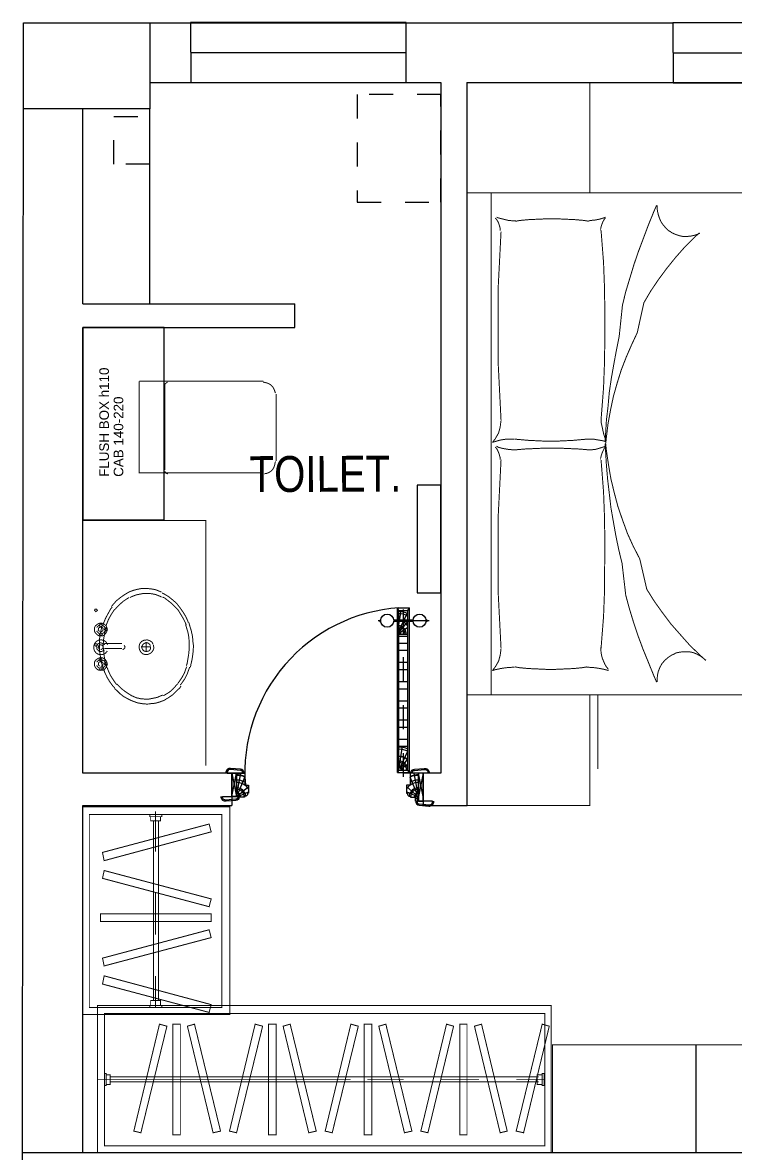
# Model space of a CAD drawing. Header units: metres. Extents: x 190.7 to 215.7, y -121.3 to -111.6.
# Drawn here: x 190.71 to 193.686, y -117.067 to -112.342 of the extents above; entities that cross this region are included whole.
import ezdxf

# ---------------------------------------------------------------- set-up
doc = ezdxf.new("R2010")
doc.units = ezdxf.units.M
doc.header["$LTSCALE"] = 0.4
doc.header["$MEASUREMENT"] = 0
for name, pattern in [('CENTER', [2, 1.25, -0.25, 0.25, -0.25]), ('DASHDOT2', [0.5, 0.25, -0.125, 0, -0.125]), ('DASHED2', [0.375, 0.25, -0.125])]:
    doc.linetypes.add(name, pattern=pattern)
for name, color, linetype in [('1wall', 1, 'Continuous'), ('2furni', 3, 'Continuous'), ('3door', 5, 'Continuous'), ('ISLAK', 6, 'Continuous'), ('Windows', 4, 'Continuous')]:
    doc.layers.add(name, color=color, linetype=linetype)
doc.styles.add('HELV', font='HELV')

# ---------------------------------------------------------------- blocks, each defined once
blk = doc.blocks.new('olu')
at = {"layer": '2furni', "const_width": 0.00409}
for points in [[(66.3992, 118.9793), (66.3837, 118.9759), (66.3751, 118.9724), (66.3665, 118.9673), (66.3596, 118.9604), (66.3545, 118.9519), (66.351, 118.9432), (66.3475, 118.933)], [(66.3992, 118.9793), (66.3837, 118.9759), (66.3751, 118.9724), (66.3665, 118.9673), (66.3596, 118.9604), (66.3545, 118.9519), (66.351, 118.9432), (66.3475, 118.933)], [(66.9165, 118.9827), (66.9165, 118.5995), (66.3974, 118.5995)], [(66.3974, 118.9827), (66.9165, 118.9827)], [(66.3974, 118.9827), (66.7927, 118.9827)], [(66.8099, 118.9638), (66.8082, 118.9724), (66.7979, 118.9793)], [(66.8099, 118.9673), (66.8099, 118.6115)], [(66.3441, 118.6493), (66.3441, 118.9294)], [(66.3441, 118.6493), (66.3441, 118.9294)], [(66.3475, 118.6476), (66.351, 118.6322), (66.3545, 118.6218), (66.3596, 118.6133), (66.3665, 118.6063), (66.3751, 118.6012), (66.3837, 118.5978), (66.394, 118.596)], [(66.3475, 118.6476), (66.351, 118.6322), (66.3545, 118.6218), (66.3596, 118.6133), (66.3665, 118.6063), (66.3751, 118.6012), (66.3837, 118.5978), (66.394, 118.596)], [(66.7927, 118.5995), (66.3974, 118.5995)], [(66.7962, 118.596), (66.8031, 118.5978), (66.8099, 118.6063)]]:
    blk.add_lwpolyline(points, dxfattribs=at)
blk = doc.blocks.new('WC_CAB_NOTE')
at = {"style": 'HELV'}
for s, p in [('FLUSH BOX h110', (0, 0)), ('CAB 140-220', (0.06, 0))]:
    blk.add_text(s, height=0.04, rotation=90, dxfattribs=at).set_placement(p)

msp = doc.modelspace()

# ---------------------------------------------------------------- hatches: boundary and pattern name
at = {"layer": '1wall'}
h = msp.add_hatch(dxfattribs=at)
h.set_pattern_fill('WOOD2', color=1, scale=0.01, style=0)
h.set_pattern_definition([(108.4349, (-233.57427, -111.334826), (-0.009999984, 0.0200000043), [0.00379473, -0.02782804]), (139.3987, (-233.5754701, -111.331226), (-0.0599999902, 0.0500000042), [0.00184391, -0.09035154]), (136.8476, (-233.56687015, -111.33002596), (-0.1499999754, 0.1400000283), [0.00438634, -0.21493078]), (109.9831, (-233.57007015, -111.32702596), (-0.0299999945, 0.0800000066), [0.00234094, -0.11470606]), (90, (-233.57087, -111.334826), (-0.01, 0.01), [0.002, -0.008]), (118.4429, (-233.57087015, -111.33282596), (0.0699999384, -0.1300000377), [0.00545894, -0.26748794]), (84.2894, (-233.5734701, -111.328026), (-0.0100000131, -0.0899999942), [0.00200998, -0.09848878]), (129.8056, (-233.5732701, -111.326026), (0.0400000243, -0.0499999806), [0.00156205, -0.07654045])])
h.paths.add_polyline_path([(191.6147, -115.5731), (191.6027, -115.5731), (191.6027, -115.5755), (191.6147, -115.5755)])
h = msp.add_hatch(dxfattribs=at)
h.set_pattern_fill('WOOD2', color=1, scale=0.01, style=0)
h.set_pattern_definition([(71.5651, (-150.3911226, -111.334826), (0.009999984, 0.0200000043), [0.00379473, -0.02782804]), (40.6013, (-150.3899226, -111.331226), (0.0599999902, 0.0500000042), [0.00184391, -0.09035154]), (43.1524, (-150.3985226, -111.33002596), (0.1499999754, 0.1400000283), [0.00438634, -0.21493078]), (70.0169, (-150.3953226, -111.32702596), (0.0299999945, 0.0800000066), [0.00234094, -0.11470606]), (90, (-150.394523, -111.334826), (0.01, 0.01), [0.002, -0.008]), (61.5571, (-150.3945226, -111.33282596), (-0.0699999384, -0.1300000377), [0.00545894, -0.26748794]), (95.7106, (-150.3919226, -111.328026), (0.0100000131, -0.0899999942), [0.00200998, -0.09848878]), (50.1944, (-150.3921226, -111.326026), (-0.0400000243, -0.0499999806), [0.00156205, -0.07654045])])
h.paths.add_polyline_path([(192.3507, -115.5731), (192.3627, -115.5731), (192.3627, -115.5955), (192.3507, -115.5955)])

# ---------------------------------------------------------------- linework, layer by layer
at = {"layer": '1wall', "color": 1}
for p, q in [((190.7098, -117.1732), (190.7131, -112.3428)), ((190.7131, -112.3428), (193.4254, -112.3436)), ((191.2409, -112.3428), (191.2409, -112.7031)), ((191.2409, -112.5931), (192.4565, -112.5931)), ((192.5665, -112.5931), (196.77, -112.5931)), ((191.2409, -112.7031), (190.7129, -112.703)), ((190.9609, -115.4781), (190.9609, -113.6167)), ((191.5827, -115.4781), (191.5827, -115.6134)), ((191.5827, -115.4781), (191.6027, -115.5755)), ((191.5827, -115.5755), (191.6027, -115.4781)), ((192.3827, -115.4781), (192.3627, -115.5755)), ((192.3827, -115.5755), (192.3627, -115.4781)), ((192.383, -115.6134), (192.383, -115.4781)), ((190.9609, -117.0631), (190.9609, -115.6134)), ((190.7098, -117.0631), (193.3308, -117.063)), ((193.3308, -117.063), (194.922, -117.0637))]:
    msp.add_line(p, q, dxfattribs=at)
at = {"layer": '1wall'}
for p, q in [((192.4565, -112.5931), (192.4565, -115.4781)), ((192.5665, -115.6134), (192.5665, -112.5931)), ((190.9609, -113.5167), (190.9609, -112.7031)), ((191.2409, -113.5167), (191.2409, -112.7031)), ((190.9609, -113.5167), (191.8465, -113.5167)), ((191.8465, -113.6167), (191.8465, -113.5167)), ((190.9609, -113.6167), (191.8465, -113.6167)), ((191.6377, -115.4781), (190.9609, -115.4781)), ((192.4565, -115.4781), (192.2997, -115.4781)), ((190.9609, -115.6134), (191.5827, -115.6134)), ((192.383, -115.6134), (192.5665, -115.6134))]:
    msp.add_line(p, q, dxfattribs=at)
at = {"layer": '1wall', "linetype": 'DASHED2'}
for p, q in [((191.0909, -112.934), (191.0909, -112.734)), ((191.0909, -112.734), (191.2409, -112.734)), ((191.2409, -112.934), (191.0909, -112.934))]:
    msp.add_line(p, q, dxfattribs=at)
at = {"layer": '1wall', "color": 1, "linetype": 'ByBlock'}
for p, q in [((191.6058, -115.5609), (191.6205, -115.4781)), ((191.6079, -115.5656), (191.6377, -115.4944)), ((192.3575, -115.5656), (192.3277, -115.4944)), ((192.3596, -115.5609), (192.3448, -115.4781)), ((191.6151, -115.5725), (191.6527, -115.5556)), ((191.6159, -115.5666), (191.6527, -115.5343)), ((192.3495, -115.5666), (192.3127, -115.5343)), ((192.3503, -115.5725), (192.3127, -115.5556))]:
    msp.add_line(p, q, dxfattribs=at)
at = {"layer": '1wall', "color": 1}
for points in [[(191.6331, -115.4781), (191.6331, -115.4745, 0.399878), (191.6195, -115.4616), (191.5783, -115.4582, 0.429068), (191.5586, -115.4736), (191.5586, -115.4781)], [(192.3323, -115.4781), (192.3323, -115.4745, -0.399878), (192.3458, -115.4616), (192.3871, -115.4582, -0.429068), (192.4068, -115.4736), (192.4068, -115.4781)], [(191.6137, -115.5755), (191.6137, -115.5791, -0.399878), (191.6002, -115.592), (191.559, -115.5954, -0.429068), (191.5392, -115.58), (191.5392, -115.5755)], [(192.3517, -115.5955), (192.3517, -115.5991, 0.399878), (192.3652, -115.612), (192.4064, -115.6154, 0.429068), (192.4262, -115.6), (192.4262, -115.5955)]]:
    msp.add_lwpolyline(points, format="xyb", dxfattribs=at)
for points in [[(191.6281, -115.4781), (191.6281, -115.4746, 0.402433), (191.6194, -115.4666), (191.5777, -115.4631, 0.427265), (191.5636, -115.4738), (191.5636, -115.4781)], [(192.3373, -115.4781), (192.3373, -115.4746, -0.402433), (192.346, -115.4666), (192.3876, -115.4631, -0.427265), (192.4018, -115.4738), (192.4018, -115.4781)], [(191.6147, -115.5781), (191.6147, -115.5731), (191.6027, -115.5731), (191.6027, -115.5731), (191.6027, -115.4781), (191.6377, -115.4781), (191.6377, -115.5281), (191.6527, -115.5281), (191.6527, -115.5611), (191.6491, -115.5611), (191.6491, -115.5686), (191.6476, -115.5686, -0.414214), (191.6432, -115.573), (191.6432, -115.5745), (191.6357, -115.5745), (191.6357, -115.5781)], [(192.3507, -115.5781), (192.3507, -115.5731), (192.3627, -115.5731), (192.3627, -115.5731), (192.3627, -115.4781), (192.3277, -115.4781), (192.3277, -115.5281), (192.3127, -115.5281), (192.3127, -115.5611), (192.3162, -115.5611), (192.3162, -115.5686), (192.3178, -115.5686, 0.414214), (192.3222, -115.573), (192.3222, -115.5745), (192.3297, -115.5745), (192.3297, -115.5781)], [(191.6087, -115.5755), (191.6087, -115.5789, -0.402433), (191.6, -115.587), (191.5584, -115.5904, -0.427265), (191.5442, -115.5797), (191.5442, -115.5755)], [(192.3567, -115.5955), (192.3567, -115.5989, 0.402433), (192.3654, -115.607), (192.407, -115.6104, 0.427265), (192.4212, -115.5997), (192.4212, -115.5955)]]:
    msp.add_lwpolyline(points, format="xyb", close=True, dxfattribs=at)
for points in [[(191.5827, -115.4781), (191.6027, -115.4781), (191.6027, -115.5755), (191.5827, -115.5755)], [(192.3827, -115.4781), (192.3627, -115.4781), (192.3627, -115.5955), (192.3827, -115.5955)], [(191.6147, -115.5731), (191.6027, -115.5731), (191.6027, -115.5755), (191.6147, -115.5755)], [(192.3507, -115.5731), (192.3627, -115.5731), (192.3627, -115.5955), (192.3507, -115.5955)]]:
    msp.add_lwpolyline(points, close=True, dxfattribs=at)
at = {"layer": '1wall', "color": 1, "linetype": 'ByBlock'}
msp.add_circle((192.3271, -115.4756), 0.00245, dxfattribs=at)
at = {"layer": '1wall', "color": 1}
msp.add_arc((192.3271, -115.4756), 0.6894, 93.8097, -175.6367, dxfattribs=at)
at = {"layer": '1wall', "color": 1, "linetype": 'ByBlock'}
for centre, radius, start, end in [((191.6027, -115.5781), 0.0927, 67.8233, 90), ((191.6027, -115.5781), 0.0907, 67.3068, 90), ((191.6027, -115.5781), 0.071, 60.4826, 90), ((192.3627, -115.5781), 0.0927, 90, 112.1767), ((192.3627, -115.5781), 0.0907, 90, 112.6932), ((192.3627, -115.5781), 0.071, 90, 119.5174), ((191.6027, -115.5781), 0.0607, 34.5517, 90), ((191.6027, -115.5781), 0.0388, 5.2476, 90), ((191.6027, -115.5781), 0.0329, 0, 90), ((192.3627, -115.5781), 0.0607, 90, 145.4483), ((192.3627, -115.5781), 0.0388, 90, 174.7524), ((192.3627, -115.5781), 0.0329, 90, -180), ((191.6027, -115.5781), 0.0175, 0, 90), ((191.6027, -115.5781), 0.0136, 0, 90), ((192.3627, -115.5781), 0.0175, 90, 180), ((192.3627, -115.5781), 0.0136, 90, 180)]:
    msp.add_arc(centre, radius, start, end, dxfattribs=at)
at = {"layer": '2furni'}
for p, q in [((191.4745, -115.4781), (190.9609, -115.4781)), ((193.522, -117.0635), (193.522, -116.6135))]:
    msp.add_line(p, q, dxfattribs=at)
at = {"layer": '2furni', "const_width": 0.00409}
for points in [[(193.0787, -112.5931), (193.0787, -113.0537), (192.5665, -113.0537), (192.5665, -112.5931), (193.0787, -112.5931)], [(194.5551, -113.0537), (192.5665, -113.0537), (192.5665, -115.1511), (194.5551, -115.1511)], [(192.6662, -115.1511), (192.6662, -113.0537)], [(193.357, -113.1053), (193.3451, -113.1327), (193.3227, -113.1878), (193.3021, -113.2428), (193.2814, -113.2978), (193.2625, -113.3528), (193.2454, -113.4095), (193.2282, -113.4662), (193.2144, -113.5229), (193.2006, -113.6546), (193.1887, -113.7131), (193.1783, -113.7698), (193.168, -113.8282), (193.1594, -113.8867), (193.1543, -113.9451), (193.1474, -114.0035), (193.1439, -114.062), (193.1423, -114.0912)], [(193.3588, -113.1053), (193.3588, -113.1138), (193.3605, -113.1293), (193.364, -113.1448), (193.3691, -113.1603), (193.376, -113.1757), (193.3846, -113.1878), (193.3949, -113.1998), (193.4069, -113.2119), (193.4138, -113.2153), (193.4207, -113.2204), (193.4362, -113.2273), (193.4517, -113.2324), (193.467, -113.2359), (193.4825, -113.2359), (193.4998, -113.2342), (193.5152, -113.2308), (193.5307, -113.2256), (193.5376, -113.2222)], [(192.6662, -113.1087), (192.6662, -115.1012)], [(192.704, -113.2119), (192.704, -113.2033), (192.7005, -113.1895), (192.6954, -113.1757), (192.6885, -113.1637), (192.6833, -113.1586)], [(192.6885, -113.1552), (192.6971, -113.1586), (192.7177, -113.1637), (192.7383, -113.1689), (192.7589, -113.1705), (192.7693, -113.1705)], [(193.0735, -113.1723), (193.0546, -113.1689), (193.015, -113.1654), (192.9772, -113.1637), (192.9394, -113.162), (192.8999, -113.162), (192.862, -113.1637), (192.8242, -113.1654), (192.7864, -113.1689), (192.7675, -113.1723)], [(193.0735, -113.1705), (193.0821, -113.1689), (193.101, -113.1671), (193.1182, -113.1637), (193.1354, -113.1586), (193.1439, -113.1552)], [(193.1439, -113.1586), (193.1388, -113.1637), (193.132, -113.1757), (193.1268, -113.1895), (193.1234, -113.2033), (193.1234, -113.2119)], [(192.7074, -113.2153), (192.6954, -113.4508), (192.6954, -113.7646), (192.7074, -114.0035)], [(193.125, -114.0018), (193.1285, -113.9572), (193.1354, -113.8678), (193.1388, -113.7784), (193.1405, -113.689), (193.1405, -113.5229), (193.1388, -113.4335), (193.1354, -113.3442), (193.1285, -113.2548), (193.125, -113.2101)], [(193.5358, -113.2204), (193.5152, -113.2393), (193.474, -113.2806), (193.4362, -113.3235), (193.4, -113.3683), (193.3657, -113.4146), (193.3331, -113.4628), (193.3038, -113.5127), (193.2763, -113.6375), (193.2523, -113.689), (193.2299, -113.7405), (193.2093, -113.7938), (193.1921, -113.8489), (193.1766, -113.9039), (193.1646, -113.9606), (193.1543, -114.0173), (193.1474, -114.074), (193.1439, -114.1032)], [(193.125, -113.9984), (193.125, -114.0105), (193.1302, -114.0345), (193.1354, -114.0586), (193.1423, -114.0809), (193.1474, -114.0912)], [(192.6713, -114.0964), (192.6833, -114.0809), (192.6903, -114.0688), (192.6971, -114.0568), (192.7005, -114.0448), (192.704, -114.031), (192.7056, -114.0173), (192.7074, -114.0053)], [(192.7641, -114.0827), (192.7521, -114.0827), (192.7281, -114.0827), (192.7056, -114.0861), (192.6816, -114.0929), (192.6713, -114.0964)], [(192.7659, -114.0827), (192.7848, -114.0843), (192.8226, -114.0877), (192.8604, -114.0895), (192.8964, -114.0912), (192.9342, -114.0912), (192.9721, -114.0895), (193.0082, -114.0877), (193.046, -114.0843), (193.0649, -114.0827)], [(193.1439, -114.0929), (193.1336, -114.0895), (193.113, -114.0861), (193.0941, -114.0827), (193.0735, -114.0827), (193.0632, -114.0827)], [(192.704, -114.1685), (192.704, -114.1617), (192.7005, -114.1479), (192.6954, -114.1342), (192.6885, -114.1205), (192.6833, -114.1153)], [(192.6885, -114.1118), (192.6971, -114.117), (192.7177, -114.1221), (192.7383, -114.1255), (192.7589, -114.1273), (192.7693, -114.1273)], [(193.0735, -114.1273), (193.0339, -114.1239), (192.9583, -114.1205), (192.881, -114.1205), (192.8053, -114.1239), (192.7675, -114.1273)], [(193.0735, -114.1273), (193.0821, -114.1273), (193.101, -114.1255), (193.1182, -114.1205), (193.1354, -114.1153), (193.1439, -114.1118)], [(193.1439, -114.1153), (193.1388, -114.1205), (193.132, -114.1342), (193.1268, -114.1479), (193.1234, -114.1617), (193.1234, -114.1685)], [(193.1423, -114.1016), (193.1439, -114.1325), (193.1474, -114.1909), (193.1525, -114.251), (193.1594, -114.3095), (193.1663, -114.3696), (193.1766, -114.4281), (193.1869, -114.4865), (193.199, -114.5449), (193.2127, -114.6016), (193.2282, -114.7351), (193.2436, -114.7918), (193.2609, -114.8485), (193.2798, -114.9052), (193.3003, -114.9603), (193.3227, -115.0152), (193.3451, -115.0703), (193.357, -115.0978)], [(193.1439, -114.0998), (193.1474, -114.1307), (193.156, -114.1892), (193.1663, -114.2493), (193.1801, -114.3061), (193.1955, -114.3645), (193.2144, -114.4195), (193.235, -114.4762), (193.2591, -114.5295), (193.2866, -114.5827), (193.3158, -114.7094), (193.3468, -114.7592), (193.3811, -114.8073), (193.4173, -114.8554), (193.4568, -114.9002), (193.4963, -114.9448), (193.5393, -114.986), (193.5617, -115.0067)], [(192.7074, -114.1685), (192.6954, -114.4074), (192.6954, -114.7231), (192.7074, -114.9569)], [(193.125, -114.9569), (193.1285, -114.9121), (193.1354, -114.8244), (193.1388, -114.7351), (193.1405, -114.5707), (193.1405, -114.4814), (193.1388, -114.392), (193.1354, -114.3026), (193.1285, -114.2132), (193.125, -114.1703)], [(190.9609, -114.4223), (191.4745, -114.4223), (191.4745, -115.4463)], [(191.2164, -114.7064), (191.2078, -114.7064), (191.1889, -114.7099), (191.17, -114.715), (191.1527, -114.7218), (191.1442, -114.727)], [(191.2164, -114.7064), (191.2078, -114.7064), (191.1889, -114.7099), (191.17, -114.715), (191.1527, -114.7218), (191.1442, -114.727)], [(191.2902, -114.7218), (191.2817, -114.7184), (191.2645, -114.7115), (191.2456, -114.7081), (191.2267, -114.7064), (191.2164, -114.7064)], [(191.2902, -114.7218), (191.2817, -114.7184), (191.2645, -114.7115), (191.2456, -114.7081), (191.2267, -114.7064), (191.2164, -114.7064)], [(191.1442, -114.727), (191.1356, -114.7322), (191.1184, -114.7442), (191.1012, -114.758), (191.0875, -114.7734), (191.0805, -114.782)], [(191.1442, -114.727), (191.1356, -114.7322), (191.1184, -114.7442), (191.1012, -114.758), (191.0875, -114.7734), (191.0805, -114.782)], [(191.1545, -114.7442), (191.1459, -114.7493), (191.1304, -114.7597), (191.1149, -114.7734), (191.1012, -114.7871), (191.096, -114.7941)], [(191.1545, -114.7442), (191.1459, -114.7493), (191.1304, -114.7597), (191.1149, -114.7734), (191.1012, -114.7871), (191.096, -114.7941)], [(191.225, -114.727), (191.2164, -114.727), (191.1991, -114.7304), (191.182, -114.7339), (191.1648, -114.7408), (191.1579, -114.7442)], [(191.225, -114.727), (191.2164, -114.727), (191.1991, -114.7304), (191.182, -114.7339), (191.1648, -114.7408), (191.1579, -114.7442)], [(191.2902, -114.7425), (191.2834, -114.739), (191.2662, -114.7322), (191.2508, -114.7288), (191.2335, -114.727), (191.225, -114.727)], [(191.2902, -114.7425), (191.2834, -114.739), (191.2662, -114.7322), (191.2508, -114.7288), (191.2335, -114.727), (191.225, -114.727)], [(191.359, -114.7769), (191.3521, -114.7682), (191.3367, -114.7545), (191.3195, -114.7408), (191.3023, -114.7304), (191.292, -114.7253)], [(191.359, -114.7769), (191.3521, -114.7682), (191.3367, -114.7545), (191.3195, -114.7408), (191.3023, -114.7304), (191.292, -114.7253)], [(191.3539, -114.7906), (191.3469, -114.7837), (191.3332, -114.77), (191.3178, -114.758), (191.3023, -114.7459), (191.2937, -114.7425)], [(191.3539, -114.7906), (191.3469, -114.7837), (191.3332, -114.77), (191.3178, -114.758), (191.3023, -114.7459), (191.2937, -114.7425)], [(191.0153, -114.8034), (191.0222, -114.7982), (191.0187, -114.7931), (191.0119, -114.7931), (191.0101, -114.7982), (191.0153, -114.8034)], [(191.0153, -114.8034), (191.0222, -114.7982), (191.0187, -114.7931), (191.0119, -114.7931), (191.0101, -114.7982), (191.0153, -114.8034)], [(191.0841, -114.7837), (191.0771, -114.7923), (191.0668, -114.8112), (191.0565, -114.8301), (191.0479, -114.8508), (191.0445, -114.8611)], [(191.0841, -114.7837), (191.0771, -114.7923), (191.0668, -114.8112), (191.0565, -114.8301), (191.0479, -114.8508), (191.0445, -114.8611)], [(191.0944, -114.7923), (191.0892, -114.8009), (191.0789, -114.8164), (191.0686, -114.8353), (191.0616, -114.8525), (191.0582, -114.8627)], [(191.0944, -114.7923), (191.0892, -114.8009), (191.0789, -114.8164), (191.0686, -114.8353), (191.0616, -114.8525), (191.0582, -114.8627)], [(191.3934, -114.8611), (191.3899, -114.8508), (191.3813, -114.8336), (191.371, -114.8164), (191.3608, -114.7992), (191.3539, -114.7906)], [(191.3934, -114.8611), (191.3899, -114.8508), (191.3813, -114.8336), (191.371, -114.8164), (191.3608, -114.7992), (191.3539, -114.7906)], [(191.402, -114.8508), (191.3986, -114.8404), (191.3899, -114.8215), (191.3779, -114.8026), (191.3659, -114.7855), (191.359, -114.7769)], [(191.402, -114.8508), (191.3986, -114.8404), (191.3899, -114.8215), (191.3779, -114.8026), (191.3659, -114.7855), (191.359, -114.7769)], [(191.0359, -114.9041), (191.0445, -114.9041), (191.0514, -114.9007), (191.0582, -114.892), (191.0616, -114.8852), (191.0634, -114.8782), (191.0616, -114.8697), (191.0582, -114.8627), (191.0514, -114.8559), (191.0445, -114.8525), (191.0359, -114.8508), (191.029, -114.8525), (191.0222, -114.8559), (191.0135, -114.8627), (191.0101, -114.8697), (191.0101, -114.8782), (191.0101, -114.8852), (191.0135, -114.892), (191.0222, -114.9007), (191.029, -114.9041), (191.0359, -114.9041)], [(191.0359, -114.9041), (191.0445, -114.9041), (191.0514, -114.9007), (191.0582, -114.892), (191.0616, -114.8852), (191.0634, -114.8782), (191.0616, -114.8697), (191.0582, -114.8627), (191.0514, -114.8559), (191.0445, -114.8525), (191.0359, -114.8508), (191.029, -114.8525), (191.0222, -114.8559), (191.0135, -114.8627), (191.0101, -114.8697), (191.0101, -114.8782), (191.0101, -114.8852), (191.0135, -114.892), (191.0222, -114.9007), (191.029, -114.9041), (191.0359, -114.9041)], [(191.4227, -114.9419), (191.4209, -114.9298), (191.4192, -114.9075), (191.414, -114.8834), (191.4072, -114.8611), (191.4038, -114.849)], [(191.4227, -114.9419), (191.4209, -114.9298), (191.4192, -114.9075), (191.414, -114.8834), (191.4072, -114.8611), (191.4038, -114.849)], [(191.0308, -114.8593), (191.0256, -114.8627), (191.0187, -114.8697)], [(191.0308, -114.8593), (191.0256, -114.8627), (191.0187, -114.8697)], [(191.0187, -114.8834), (191.0222, -114.8886), (191.029, -114.8955)], [(191.0187, -114.8834), (191.0222, -114.8886), (191.029, -114.8955)], [(191.0359, -114.8886), (191.0445, -114.8834), (191.0462, -114.8748), (191.0427, -114.8697), (191.0342, -114.8679), (191.0273, -114.8714), (191.0256, -114.88), (191.0308, -114.8868)], [(191.0359, -114.8886), (191.0445, -114.8834), (191.0462, -114.8748), (191.0427, -114.8697), (191.0342, -114.8679), (191.0273, -114.8714), (191.0256, -114.88), (191.0308, -114.8868)], [(191.0359, -114.9041), (191.0427, -114.8989), (191.0393, -114.8937), (191.0325, -114.8937), (191.0308, -114.8989), (191.0359, -114.9041)], [(191.0359, -114.9041), (191.0427, -114.8989), (191.0393, -114.8937), (191.0325, -114.8937), (191.0308, -114.8989), (191.0359, -114.9041)], [(191.0359, -114.8679), (191.0427, -114.8627), (191.0393, -114.8559), (191.0325, -114.8559), (191.0308, -114.8627), (191.0359, -114.8679)], [(191.0359, -114.8679), (191.0427, -114.8627), (191.0393, -114.8559), (191.0325, -114.8559), (191.0308, -114.8627), (191.0359, -114.8679)], [(191.0427, -114.8593), (191.0393, -114.8714), (191.0342, -114.8937), (191.0308, -114.9178), (191.0308, -114.9419), (191.0308, -114.9522)], [(191.0427, -114.8593), (191.0393, -114.8714), (191.0342, -114.8937), (191.0308, -114.9178), (191.0308, -114.9419), (191.0308, -114.9522)], [(191.0411, -114.8955), (191.0479, -114.892), (191.0531, -114.8852)], [(191.0411, -114.8955), (191.0479, -114.892), (191.0531, -114.8852)], [(191.0548, -114.8731), (191.0514, -114.8663), (191.0445, -114.8611)], [(191.0548, -114.8731), (191.0514, -114.8663), (191.0445, -114.8611)], [(191.06, -114.8645), (191.0565, -114.8766), (191.0514, -114.8971), (191.0479, -114.9196), (191.0462, -114.9401), (191.0462, -114.9522)], [(191.06, -114.8645), (191.0565, -114.8766), (191.0514, -114.8971), (191.0479, -114.9196), (191.0462, -114.9401), (191.0462, -114.9522)], [(191.0565, -114.8834), (191.0634, -114.8782), (191.06, -114.8731), (191.0531, -114.8731), (191.0514, -114.8782), (191.0565, -114.8834)], [(191.0565, -114.8834), (191.0634, -114.8782), (191.06, -114.8731), (191.0531, -114.8731), (191.0514, -114.8782), (191.0565, -114.8834)], [(191.4054, -114.9436), (191.4054, -114.9333), (191.4038, -114.9109), (191.4002, -114.8903), (191.3934, -114.8679), (191.3899, -114.8577)], [(191.4054, -114.9436), (191.4054, -114.9333), (191.4038, -114.9109), (191.4002, -114.8903), (191.3934, -114.8679), (191.3899, -114.8577)], [(191.0652, -114.9419), (191.0565, -114.9281), (191.0479, -114.923), (191.0376, -114.9212), (191.0256, -114.923), (191.017, -114.9281), (191.0101, -114.9367), (191.0067, -114.947), (191.0067, -114.9574), (191.0101, -114.9676), (191.017, -114.9763), (191.0256, -114.9814), (191.0376, -114.9831), (191.0479, -114.9814), (191.0565, -114.9763), (191.0634, -114.9676)], [(191.0652, -114.9419), (191.0565, -114.9281), (191.0479, -114.923), (191.0376, -114.9212), (191.0256, -114.923), (191.017, -114.9281), (191.0101, -114.9367), (191.0067, -114.947), (191.0067, -114.9574), (191.0101, -114.9676), (191.017, -114.9763), (191.0256, -114.9814), (191.0376, -114.9831), (191.0479, -114.9814), (191.0565, -114.9763), (191.0634, -114.9676)], [(191.0153, -114.9478), (191.0222, -114.9426), (191.0187, -114.9375), (191.0119, -114.9375), (191.0101, -114.9426), (191.0153, -114.9478)], [(191.0153, -114.9478), (191.0222, -114.9426), (191.0187, -114.9375), (191.0119, -114.9375), (191.0101, -114.9426), (191.0153, -114.9478)], [(191.0531, -114.9419), (191.0462, -114.9367), (191.0342, -114.9333), (191.0238, -114.9385), (191.0187, -114.9487), (191.0204, -114.9608), (191.029, -114.9693), (191.0411, -114.9693), (191.0514, -114.9642)], [(191.0531, -114.9419), (191.0462, -114.9367), (191.0342, -114.9333), (191.0238, -114.9385), (191.0187, -114.9487), (191.0204, -114.9608), (191.029, -114.9693), (191.0411, -114.9693), (191.0514, -114.9642)], [(191.0359, -114.9625), (191.0445, -114.9574), (191.0462, -114.9504), (191.0427, -114.9436), (191.0342, -114.9419), (191.0273, -114.9453), (191.0256, -114.9539), (191.0308, -114.9608)], [(191.0359, -114.9625), (191.0445, -114.9574), (191.0462, -114.9504), (191.0427, -114.9436), (191.0342, -114.9419), (191.0273, -114.9453), (191.0256, -114.9539), (191.0308, -114.9608)], [(191.0514, -114.9367), (191.1253, -114.9367)], [(191.0514, -114.9367), (191.1253, -114.9367)], [(191.127, -114.9625), (191.1356, -114.9574), (191.1373, -114.9504), (191.1338, -114.9436)], [(191.127, -114.9625), (191.1356, -114.9574), (191.1373, -114.9504), (191.1338, -114.9436)], [(191.2542, -114.9401), (191.2508, -114.9315), (191.2404, -114.9246), (191.2301, -114.9212), (191.2164, -114.923), (191.206, -114.9281), (191.1991, -114.9367), (191.1957, -114.9487), (191.1975, -114.9608), (191.2026, -114.9711), (191.2112, -114.9797), (191.2232, -114.9831), (191.2353, -114.9814), (191.2456, -114.9763), (191.2542, -114.9659), (191.2576, -114.9556), (191.2559, -114.9419)], [(191.2542, -114.9401), (191.2508, -114.9315), (191.2404, -114.9246), (191.2301, -114.9212), (191.2164, -114.923), (191.206, -114.9281), (191.1991, -114.9367), (191.1957, -114.9487), (191.1975, -114.9608), (191.2026, -114.9711), (191.2112, -114.9797), (191.2232, -114.9831), (191.2353, -114.9814), (191.2456, -114.9763), (191.2542, -114.9659), (191.2576, -114.9556), (191.2559, -114.9419)], [(191.2439, -114.9453), (191.237, -114.9367), (191.2301, -114.9333), (191.2232, -114.9333), (191.2164, -114.9367), (191.2112, -114.9419), (191.2078, -114.9487), (191.2078, -114.9556), (191.2112, -114.9625), (191.2164, -114.9676), (191.2232, -114.9693), (191.2301, -114.9693), (191.237, -114.9676), (191.2421, -114.9625), (191.2439, -114.9556), (191.2439, -114.9487)], [(191.2439, -114.9453), (191.237, -114.9367), (191.2301, -114.9333), (191.2232, -114.9333), (191.2164, -114.9367), (191.2112, -114.9419), (191.2078, -114.9487), (191.2078, -114.9556), (191.2112, -114.9625), (191.2164, -114.9676), (191.2232, -114.9693), (191.2301, -114.9693), (191.237, -114.9676), (191.2421, -114.9625), (191.2439, -114.9556), (191.2439, -114.9487)], [(191.225, -114.9711), (191.225, -114.9298)], [(191.225, -114.9711), (191.225, -114.9298)], [(191.3934, -115.0295), (191.3968, -115.0192), (191.4002, -114.9986), (191.4038, -114.9763), (191.4054, -114.9556), (191.4054, -114.9436)], [(191.3934, -115.0295), (191.3968, -115.0192), (191.4002, -114.9986), (191.4038, -114.9763), (191.4054, -114.9556), (191.4054, -114.9436)], [(191.4106, -115.0364), (191.4123, -115.0244), (191.4175, -115.002), (191.4209, -114.9779), (191.4227, -114.9539), (191.4227, -114.9419)], [(191.4106, -115.0364), (191.4123, -115.0244), (191.4175, -115.002), (191.4209, -114.9779), (191.4227, -114.9539), (191.4227, -114.9419)], [(191.0359, -115.0484), (191.0445, -115.0484), (191.0514, -115.045), (191.0582, -115.0364), (191.0616, -115.0295), (191.0634, -115.0226), (191.0616, -115.0141), (191.0582, -115.0072), (191.0514, -115.0003), (191.0445, -114.9968), (191.0359, -114.9952), (191.029, -114.9968), (191.0222, -115.0003), (191.0135, -115.0072), (191.0101, -115.0141), (191.0101, -115.0226), (191.0101, -115.0295), (191.0135, -115.0364), (191.0222, -115.045), (191.029, -115.0484), (191.0359, -115.0484)], [(191.0359, -115.0484), (191.0445, -115.0484), (191.0514, -115.045), (191.0582, -115.0364), (191.0616, -115.0295), (191.0634, -115.0226), (191.0616, -115.0141), (191.0582, -115.0072), (191.0514, -115.0003), (191.0445, -114.9968), (191.0359, -114.9952), (191.029, -114.9968), (191.0222, -115.0003), (191.0135, -115.0072), (191.0101, -115.0141), (191.0101, -115.0226), (191.0101, -115.0295), (191.0135, -115.0364), (191.0222, -115.045), (191.029, -115.0484), (191.0359, -115.0484)], [(191.0308, -114.9522), (191.0308, -114.9642), (191.0342, -114.9882), (191.0376, -115.0123), (191.0445, -115.0346), (191.0497, -115.045)], [(191.0308, -114.9522), (191.0308, -114.9642), (191.0342, -114.9882), (191.0376, -115.0123), (191.0445, -115.0346), (191.0497, -115.045)], [(191.0462, -114.9522), (191.0479, -114.9625), (191.0497, -114.9848), (191.0531, -115.0055), (191.0582, -115.0278), (191.0616, -115.0381)], [(191.0462, -114.9522), (191.0479, -114.9625), (191.0497, -114.9848), (191.0531, -115.0055), (191.0582, -115.0278), (191.0616, -115.0381)], [(191.1253, -114.9574), (191.0514, -114.9574)], [(191.1253, -114.9574), (191.0514, -114.9574)], [(191.2043, -114.9504), (191.2456, -114.9504)], [(191.2043, -114.9504), (191.2456, -114.9504)], [(192.6713, -115.0496), (192.6833, -115.0341), (192.6903, -115.0221), (192.6971, -115.0101), (192.7005, -114.9981), (192.704, -114.9843), (192.7056, -114.9723), (192.7074, -114.9585)], [(193.1234, -114.9517), (193.125, -114.9723), (193.1268, -114.9843), (193.1302, -114.9981), (193.1354, -115.0101), (193.1405, -115.0221), (193.1474, -115.0341), (193.156, -115.0445)], [(193.5633, -115.0067), (193.5565, -115.0015), (193.541, -114.9895), (193.5255, -114.9809), (193.5084, -114.974), (193.4911, -114.9706), (193.474, -114.9706), (193.4551, -114.9723), (193.4379, -114.9758), (193.4292, -114.9809), (193.4207, -114.9843), (193.4052, -114.9947), (193.3914, -115.0067), (193.3794, -115.0204), (193.3709, -115.0359), (193.364, -115.053), (193.3605, -115.0703), (193.3588, -115.0892), (193.3588, -115.0978)], [(191.0308, -115.0037), (191.0256, -115.0072), (191.0187, -115.0141)], [(191.0308, -115.0037), (191.0256, -115.0072), (191.0187, -115.0141)], [(191.0187, -115.0278), (191.0222, -115.033), (191.029, -115.0398)], [(191.0187, -115.0278), (191.0222, -115.033), (191.029, -115.0398)], [(191.0359, -115.033), (191.0445, -115.0278), (191.0462, -115.0192), (191.0427, -115.0141), (191.0342, -115.0123), (191.0273, -115.0157), (191.0256, -115.0244), (191.0308, -115.0312)], [(191.0359, -115.033), (191.0445, -115.0278), (191.0462, -115.0192), (191.0427, -115.0141), (191.0342, -115.0123), (191.0273, -115.0157), (191.0256, -115.0244), (191.0308, -115.0312)], [(191.0359, -115.0484), (191.0427, -115.0433), (191.0393, -115.0381), (191.0325, -115.0381), (191.0308, -115.0433), (191.0359, -115.0484)], [(191.0359, -115.0484), (191.0427, -115.0433), (191.0393, -115.0381), (191.0325, -115.0381), (191.0308, -115.0433), (191.0359, -115.0484)], [(191.0359, -115.0123), (191.0427, -115.0072), (191.0393, -115.0003), (191.0325, -115.0003), (191.0308, -115.0072), (191.0359, -115.0123)], [(191.0359, -115.0123), (191.0427, -115.0072), (191.0393, -115.0003), (191.0325, -115.0003), (191.0308, -115.0072), (191.0359, -115.0123)], [(191.0411, -115.0398), (191.0479, -115.0364), (191.0531, -115.0295)], [(191.0411, -115.0398), (191.0479, -115.0364), (191.0531, -115.0295)], [(191.0548, -115.0175), (191.0514, -115.0106), (191.0445, -115.0055)], [(191.0548, -115.0175), (191.0514, -115.0106), (191.0445, -115.0055)], [(191.0565, -115.0278), (191.0634, -115.0226), (191.06, -115.0175), (191.0531, -115.0175), (191.0514, -115.0226), (191.0565, -115.0278)], [(191.0565, -115.0278), (191.0634, -115.0226), (191.06, -115.0175), (191.0531, -115.0175), (191.0514, -115.0226), (191.0565, -115.0278)], [(191.0634, -115.0381), (191.0668, -115.0484), (191.0754, -115.0674), (191.0857, -115.0845), (191.096, -115.1), (191.103, -115.1086)], [(191.0634, -115.0381), (191.0668, -115.0484), (191.0754, -115.0674), (191.0857, -115.0845), (191.096, -115.1), (191.103, -115.1086)], [(191.3573, -115.1034), (191.3642, -115.0948), (191.3745, -115.0794), (191.3848, -115.0605), (191.3917, -115.0415), (191.3951, -115.033)], [(191.3573, -115.1034), (191.3642, -115.0948), (191.3745, -115.0794), (191.3848, -115.0605), (191.3917, -115.0415), (191.3951, -115.033)], [(191.3676, -115.1102), (191.3745, -115.1017), (191.3865, -115.0845), (191.3968, -115.0639), (191.4038, -115.045), (191.4072, -115.0346)], [(191.3676, -115.1102), (191.3745, -115.1017), (191.3865, -115.0845), (191.3968, -115.0639), (191.4038, -115.045), (191.4072, -115.0346)], [(192.7641, -115.0359), (192.7521, -115.0359), (192.7281, -115.0376), (192.7056, -115.0411), (192.6816, -115.0462), (192.6713, -115.0496)], [(192.7659, -115.0341), (192.7848, -115.0376), (192.8226, -115.0411), (192.8604, -115.0428), (192.8964, -115.0445), (192.9342, -115.0445), (192.9721, -115.0428), (193.0099, -115.0411), (193.046, -115.0376), (193.0649, -115.0341)], [(193.156, -115.0496), (193.1457, -115.0462), (193.1216, -115.0411), (193.0993, -115.0376), (193.0752, -115.0359), (193.0632, -115.0359)], [(191.0497, -115.0484), (191.0531, -115.0587), (191.0634, -115.0794), (191.0737, -115.0965), (191.0875, -115.1154), (191.0944, -115.1223)], [(191.0497, -115.0484), (191.0531, -115.0587), (191.0634, -115.0794), (191.0737, -115.0965), (191.0875, -115.1154), (191.0944, -115.1223)], [(191.0926, -115.1241), (191.1012, -115.1309), (191.1167, -115.1464), (191.1322, -115.1584), (191.1511, -115.1687), (191.1613, -115.1739)], [(191.0926, -115.1241), (191.1012, -115.1309), (191.1167, -115.1464), (191.1322, -115.1584), (191.1511, -115.1687), (191.1613, -115.1739)], [(191.103, -115.1052), (191.1098, -115.112), (191.1235, -115.1257), (191.139, -115.1378), (191.1545, -115.1481), (191.1631, -115.1532)], [(191.103, -115.1052), (191.1098, -115.112), (191.1235, -115.1257), (191.139, -115.1378), (191.1545, -115.1481), (191.1631, -115.1532)], [(191.2972, -115.155), (191.3057, -115.1498), (191.3229, -115.1395), (191.3367, -115.1275), (191.3505, -115.112), (191.3573, -115.1052)], [(191.2972, -115.155), (191.3057, -115.1498), (191.3229, -115.1395), (191.3367, -115.1275), (191.3505, -115.112), (191.3573, -115.1052)], [(191.3075, -115.1687), (191.3178, -115.1635), (191.335, -115.1516), (191.3505, -115.1361), (191.3659, -115.1223), (191.371, -115.1138)], [(191.3075, -115.1687), (191.3178, -115.1635), (191.335, -115.1516), (191.3505, -115.1361), (191.3659, -115.1223), (191.371, -115.1138)], [(191.1613, -115.1532), (191.17, -115.1567), (191.1854, -115.1635), (191.2026, -115.1671), (191.2198, -115.1687), (191.2284, -115.1687)], [(191.1613, -115.1532), (191.17, -115.1567), (191.1854, -115.1635), (191.2026, -115.1671), (191.2198, -115.1687), (191.2284, -115.1687)], [(191.1613, -115.1739), (191.17, -115.1773), (191.1889, -115.1842), (191.2078, -115.1876), (191.2267, -115.1894), (191.2353, -115.1894)], [(191.1613, -115.1739), (191.17, -115.1773), (191.1889, -115.1842), (191.2078, -115.1876), (191.2267, -115.1894), (191.2353, -115.1894)], [(191.2284, -115.1687), (191.237, -115.1687), (191.2542, -115.1653), (191.2713, -115.1619), (191.2868, -115.155), (191.2954, -115.1516)], [(191.2284, -115.1687), (191.237, -115.1687), (191.2542, -115.1653), (191.2713, -115.1619), (191.2868, -115.155), (191.2954, -115.1516)], [(191.2353, -115.1894), (191.2456, -115.1876), (191.2645, -115.186), (191.2817, -115.1808), (191.3006, -115.1739), (191.3091, -115.1687)], [(191.2353, -115.1894), (191.2456, -115.1876), (191.2645, -115.186), (191.2817, -115.1808), (191.3006, -115.1739), (191.3091, -115.1687)], [(193.0787, -115.6134), (193.0787, -115.1511), (192.5665, -115.1511), (192.5665, -115.6134), (193.0787, -115.6134)], [(193.1113, -115.4604), (193.1113, -115.1511)], [(190.9609, -115.6187), (190.9609, -116.4865), (191.5745, -116.4865), (191.5745, -115.6187), (190.9609, -115.6187)], [(190.9883, -115.6513), (190.9883, -116.4573), (191.5418, -116.4573), (191.5418, -115.6513), (190.9883, -115.6513)], [(191.241, -115.6599), (191.241, -115.6513), (191.2908, -115.6513), (191.2908, -115.6599), (191.241, -115.6599)], [(191.2651, -115.8059), (191.2651, -115.6375)], [(191.4885, -115.6907), (191.4971, -115.7234), (191.0502, -115.8437), (191.0433, -115.8093), (191.4885, -115.6907)], [(191.2444, -115.6772), (191.2444, -115.6599), (191.2856, -115.6599), (191.2856, -115.6772), (191.2444, -115.6772)], [(191.2565, -115.6772), (191.2565, -116.4282)], [(191.2771, -115.6772), (191.2771, -116.4282)], [(191.4885, -116.0361), (191.4971, -116.0035), (191.0502, -115.8849), (191.0433, -115.9176), (191.4885, -116.0361)], [(191.2651, -116.1531), (191.2651, -115.9795)], [(191.4971, -116.0654), (191.4971, -116.098), (191.0347, -116.098), (191.0347, -116.0654), (191.4971, -116.0654)], [(191.4885, -116.1324), (191.4971, -116.1651), (191.0502, -116.2836), (191.0433, -116.251), (191.4885, -116.1324)], [(191.4885, -116.4778), (191.4971, -116.4452), (191.0502, -116.325), (191.0433, -116.3593), (191.4885, -116.4778)], [(191.2651, -116.4573), (191.2651, -116.325)], [(191.022, -117.063), (192.9167, -117.063), (192.9167, -116.4494), (191.022, -116.4494), (191.022, -117.063)], [(191.241, -116.4487), (191.241, -116.4573), (191.2908, -116.4573), (191.2908, -116.4487), (191.241, -116.4487)], [(191.2444, -116.4282), (191.2444, -116.4487), (191.2856, -116.4487), (191.2856, -116.4282), (191.2444, -116.4282)], [(191.0515, -117.0355), (192.8903, -117.0356), (192.8903, -116.4821), (191.0515, -116.4821), (191.0515, -117.0355)], [(191.3123, -116.5354), (191.2812, -116.5268), (191.174, -116.9737), (191.2035, -116.9806), (191.3123, -116.5354)], [(191.3372, -116.5268), (191.3683, -116.5268), (191.3683, -116.9892), (191.3372, -116.9892), (191.3372, -116.5268)], [(191.3978, -116.5354), (191.4274, -116.5268), (191.5362, -116.9737), (191.5051, -116.9806), (191.3978, -116.5354)], [(191.7119, -116.5354), (191.6807, -116.5268), (191.5735, -116.9737), (191.603, -116.9806), (191.7119, -116.5354)], [(191.7367, -116.5268), (191.7678, -116.5268), (191.7678, -116.9892), (191.7367, -116.9892), (191.7367, -116.5268)], [(191.7974, -116.5354), (191.8269, -116.5268), (191.9357, -116.9737), (191.9046, -116.9806), (191.7974, -116.5354)], [(192.1114, -116.5354), (192.0803, -116.5268), (191.973, -116.9737), (192.0025, -116.9806), (192.1114, -116.5354)], [(192.1362, -116.5268), (192.1673, -116.5268), (192.1673, -116.9892), (192.1362, -116.9892), (192.1362, -116.5268)], [(192.1969, -116.5354), (192.2264, -116.5268), (192.3353, -116.9737), (192.3041, -116.9806), (192.1969, -116.5354)], [(192.5093, -116.5354), (192.4798, -116.5268), (192.3725, -116.9737), (192.4021, -116.9806), (192.5093, -116.5354)], [(192.5358, -116.5268), (192.5653, -116.5268), (192.5653, -116.9892), (192.5358, -116.9892), (192.5358, -116.5268)], [(192.5964, -116.5354), (192.6259, -116.5268), (192.7332, -116.9737), (192.7037, -116.9806), (192.5964, -116.5354)], [(192.9088, -116.5354), (192.8793, -116.5268), (192.7706, -116.9737), (192.8016, -116.9806), (192.9088, -116.5354)], [(191.0592, -116.7829), (191.0515, -116.7829), (191.0515, -116.7331), (191.0592, -116.7331), (191.0592, -116.7829)], [(191.0748, -116.7795), (191.0592, -116.7795), (191.0592, -116.7383), (191.0748, -116.7383), (191.0748, -116.7795)], [(192.8583, -116.7795), (192.8789, -116.7795), (192.8789, -116.7383), (192.8583, -116.7383), (192.8583, -116.7795)], [(192.8789, -116.7829), (192.8875, -116.7829), (192.8875, -116.7331), (192.8789, -116.7331), (192.8789, -116.7829)], [(192.0363, -116.7588), (191.022, -116.7588)], [(191.0748, -116.7468), (192.8639, -116.7468)], [(191.0748, -116.7674), (192.8639, -116.7674)], [(191.1927, -116.7588), (191.2799, -116.7588)], [(191.502, -116.7588), (191.3497, -116.7588)], [(191.5922, -116.7588), (191.6794, -116.7588)], [(191.9015, -116.7588), (191.7492, -116.7588)], [(191.9917, -116.7588), (192.0789, -116.7588)], [(192.3011, -116.7588), (192.1488, -116.7588)], [(192.6151, -116.7588), (192.4581, -116.7588)], [(192.8903, -116.7588), (192.7706, -116.7588)]]:
    msp.add_lwpolyline(points, dxfattribs=at)
at = {"layer": '2furni', "linetype": 'DASHED2'}
msp.add_lwpolyline([(192.1065, -113.0931), (192.4565, -113.0931), (192.4565, -112.6431), (192.1065, -112.6431)], close=True, dxfattribs=at)
at = {"layer": '2furni'}
for points in [[(190.9609, -114.4202), (191.3009, -114.4202), (191.3009, -113.6167), (190.9609, -113.6167)], [(192.3565, -114.725), (192.4565, -114.725), (192.4565, -114.275), (192.3565, -114.275)]]:
    msp.add_lwpolyline(points, close=True, dxfattribs=at)
at = {"layer": '2furni', "const_width": 0.00409}
msp.add_lwpolyline([(192.922, -116.6135), (194.922, -116.6135), (194.922, -117.0635), (192.922, -117.0635)], close=True, dxfattribs=at)
at = {"layer": '3door', "color": 1}
for p, q in [((192.2747, -115.4756), (192.2747, -114.788)), ((192.2747, -114.788), (192.3247, -114.788)), ((192.2807, -114.798), (192.2747, -114.788)), ((192.2807, -115.4656), (192.2807, -114.798)), ((192.2807, -114.798), (192.3187, -114.798)), ((192.3187, -114.798), (192.3247, -114.788)), ((192.3187, -115.4656), (192.3187, -114.798)), ((192.3247, -115.4756), (192.3247, -114.788)), ((192.2807, -114.898), (192.3187, -114.898)), ((192.2807, -114.9057), (192.3187, -114.9057)), ((192.2807, -114.9347), (192.3187, -114.9347)), ((192.2807, -114.9647), (192.3187, -114.9647)), ((192.2807, -115.015), (192.3187, -115.015)), ((192.2807, -115.045), (192.3187, -115.045)), ((192.2807, -115.0953), (192.3187, -115.0953)), ((192.2807, -115.1253), (192.3187, -115.1253)), ((192.2807, -115.1753), (192.3187, -115.1753)), ((192.2807, -115.2053), (192.3187, -115.2053)), ((192.2807, -115.2556), (192.3187, -115.2556)), ((192.2807, -115.2856), (192.3187, -115.2856)), ((192.2807, -115.3356), (192.3187, -115.3356)), ((192.2807, -115.3656), (192.3187, -115.3656)), ((192.2807, -115.4656), (192.2747, -115.4756)), ((192.2807, -115.4656), (192.3187, -115.4656)), ((192.3247, -115.4756), (192.3184, -115.4656)), ((192.2747, -115.4756), (192.3247, -115.4756))]:
    msp.add_line(p, q, dxfattribs=at)
at = {"layer": '3door', "color": 1, "linetype": 'ByBlock'}
for p, q in [((192.2807, -114.8588), (192.29, -114.798)), ((192.2007, -114.8383), (192.2048, -114.8383)), ((192.2007, -114.8439), (192.2007, -114.8383)), ((192.2007, -114.8439), (192.2048, -114.8439)), ((192.3399, -114.8383), (192.2594, -114.8383)), ((192.3399, -114.8439), (192.2594, -114.8439)), ((192.281, -114.8846), (192.3187, -114.8054)), ((192.2811, -114.8903), (192.3187, -114.8448)), ((192.3986, -114.8383), (192.3945, -114.8383)), ((192.3986, -114.8439), (192.3945, -114.8439)), ((192.3986, -114.8439), (192.3986, -114.8383)), ((192.2869, -114.8897), (192.3187, -114.8682)), ((192.2822, -115.4557), (192.296, -115.3656)), ((192.287, -115.4522), (192.3187, -115.3856)), ((192.2871, -115.4579), (192.3187, -115.4197)), ((192.2929, -115.4573), (192.3187, -115.4399))]:
    msp.add_line(p, q, dxfattribs=at)
at = {"layer": '3door', "color": 1, "linetype": 'CENTER', "ltscale": 0.2}
msp.add_line((192.2997, -115.4941), (192.2997, -114.7602), dxfattribs=at)
at = {"layer": '3door', "color": 1, "linetype": 'DASHDOT2'}
msp.add_line((192.4075, -114.8411), (192.1945, -114.8411), dxfattribs=at)
at = {"layer": '3door', "color": 1, "linetype": 'ByBlock'}
for centre in [(192.2321, -114.8411), (192.3672, -114.8411)]:
    msp.add_circle(centre, 0.0274, dxfattribs=at)
for centre, radius, start, end in [((192.2747, -114.898), 0.096, 62.7212, 86.4168), ((192.2747, -114.898), 0.0874, 59.7839, 86.0649), ((192.2747, -114.898), 0.058, 40.6805, 84.0643), ((192.2747, -114.898), 0.0568, 39.2357, 83.9371), ((192.2747, -114.898), 0.0377, 0, 80.8516), ((192.2747, -114.898), 0.0321, 0, 79.2351), ((192.2747, -114.898), 0.0148, 0, 66.1599), ((192.2747, -114.898), 0.01, 0, 53.2928), ((192.2807, -115.4656), 0.096, 66.6828, 90), ((192.2807, -115.4656), 0.0874, 64.2379, 90), ((192.2807, -115.4656), 0.058, 49.0846, 90), ((192.2807, -115.4656), 0.0568, 48.0155, 90), ((192.2807, -115.4656), 0.0377, 0, 90), ((192.2807, -115.4656), 0.0321, 0, 90), ((192.2807, -115.4656), 0.0148, 0, 90), ((192.2807, -115.4656), 0.01, 0, 90)]:
    msp.add_arc(centre, radius, start, end, dxfattribs=at)
at = {"layer": 'Windows', "color": 1, "ltscale": 0.01}
for p, q in [((192.3114, -112.3423), (191.4114, -112.3423)), ((191.4114, -112.3423), (191.4115, -112.5925)), ((192.3114, -112.5925), (192.3114, -112.3423)), ((195.6003, -112.3436), (193.4254, -112.3436)), ((193.4254, -112.3436), (193.4255, -112.5938)), ((191.4115, -112.5925), (192.3114, -112.5925)), ((193.4255, -112.5938), (195.6004, -112.5938))]:
    msp.add_line(p, q, dxfattribs=at)
at = {"layer": 'Windows', "color": 1}
for p, q in [((191.4115, -112.4674), (192.3114, -112.4674)), ((193.4254, -112.4687), (195.6007, -112.4687))]:
    msp.add_line(p, q, dxfattribs=at)

# ---------------------------------------------------------------- block references
at = {"xscale": -1}
msp.add_blockref('olu', (258.1129, -232.8234), dxfattribs=at)
at = {"layer": '2furni'}
msp.add_blockref('WC_CAB_NOTE', (191.07, -114.24), dxfattribs=at)

# ---------------------------------------------------------------- texts
at = {"layer": 'ISLAK', "color": 2, "style": 'HELV', "width": 0.8}
msp.add_text('     TOILET.', height=0.15, rotation=0.2222, dxfattribs=at).set_placement((191.425, -114.3048))

doc.saveas('drawing.dxf')
